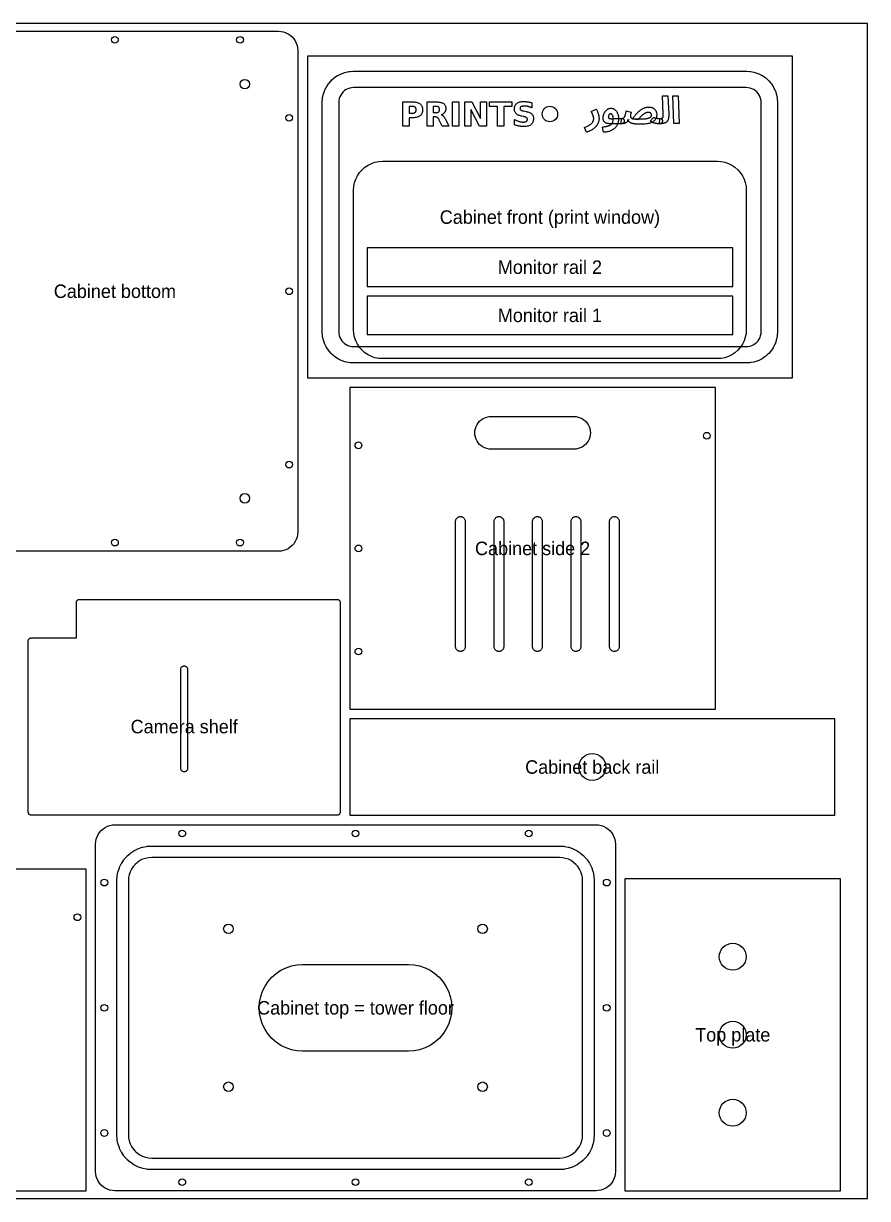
# Model space of a CAD drawing. Header units: millimetres. Extents: x 0 to 2440, y 0 to 1257.
# Drawn here: x 1563 to 2440, y 0 to 1220 of the extents above; entities that cross this region are included whole.
import ezdxf
from ezdxf.enums import TextEntityAlignment as Align

# ---------------------------------------------------------------- set-up
doc = ezdxf.new("R2010")
doc.units = ezdxf.units.MM
for name, color, linetype in [('CUT_INSIDE', 5, 'Continuous'), ('CUT_NESTED', 140, 'Continuous'), ('CUT_OUTSIDE', 1, 'Continuous'), ('DRILL_10', 4, 'Continuous'), ('DRILL_7', 3, 'Continuous'), ('ENGRAVE_V', 2, 'Continuous'), ('LABELS', 7, 'Continuous'), ('POCKET_8', 30, 'Continuous'), ('SHEET', 8, 'Continuous')]:
    doc.layers.add(name, color=color, linetype=linetype)

msp = doc.modelspace()

# ---------------------------------------------------------------- linework, layer by layer
at = {"layer": 'CUT_INSIDE'}
for points in [[(2314, 902), (2313.743, 898.084), (2312.978, 894.235), (2311.716, 890.519), (2309.981, 887), (2307.801, 883.737), (2305.213, 880.787), (2302.263, 878.199), (2299, 876.019), (2295.481, 874.284), (2291.765, 873.022), (2287.916, 872.257), (2284, 872), (1936, 872), (1932.084, 872.257), (1928.235, 873.022), (1924.519, 874.284), (1921, 876.019), (1917.737, 878.199), (1914.787, 880.787), (1912.199, 883.737), (1910.019, 887), (1908.284, 890.519), (1907.022, 894.235), (1906.257, 898.084), (1906, 902), (1906, 1047), (1906.257, 1050.916), (1907.022, 1054.765), (1908.284, 1058.481), (1910.019, 1062), (1912.199, 1065.263), (1914.787, 1068.213), (1917.737, 1070.801), (1921, 1072.981), (1924.519, 1074.716), (1928.235, 1075.978), (1932.084, 1076.743), (1936, 1077), (2284, 1077), (2287.916, 1076.743), (2291.765, 1075.978), (2295.481, 1074.716), (2299, 1072.981), (2302.263, 1070.801), (2305.213, 1068.213), (2307.801, 1065.263), (2309.981, 1062), (2311.716, 1058.481), (2312.978, 1054.765), (2313.743, 1050.916), (2314, 1047)], [(2135, 812), (2137.219, 811.855), (2139.4, 811.421), (2141.506, 810.706), (2143.5, 809.722), (2145.349, 808.487), (2147.021, 807.021), (2148.487, 805.349), (2149.722, 803.5), (2150.706, 801.506), (2151.421, 799.4), (2151.855, 797.219), (2152, 795), (2151.855, 792.781), (2151.421, 790.6), (2150.706, 788.494), (2149.722, 786.5), (2148.487, 784.651), (2147.021, 782.979), (2145.349, 781.513), (2143.5, 780.278), (2141.506, 779.294), (2139.4, 778.579), (2137.219, 778.145), (2135, 778), (2049, 778), (2046.781, 778.145), (2044.6, 778.579), (2042.494, 779.294), (2040.5, 780.278), (2038.651, 781.513), (2036.979, 782.979), (2035.513, 784.651), (2034.278, 786.5), (2033.294, 788.494), (2032.579, 790.6), (2032.145, 792.781), (2032, 795), (2032.145, 797.219), (2032.579, 799.4), (2033.294, 801.506), (2034.278, 803.5), (2035.513, 805.349), (2036.979, 807.021), (2038.651, 808.487), (2040.5, 809.722), (2042.494, 810.706), (2044.6, 811.421), (2046.781, 811.855), (2049, 812)], [(2012, 703), (2012.043, 703.653), (2012.17, 704.294), (2012.381, 704.913), (2012.67, 705.5), (2013.033, 706.044), (2013.464, 706.536), (2013.956, 706.967), (2014.5, 707.33), (2015.087, 707.619), (2015.706, 707.83), (2016.347, 707.957), (2017, 708), (2017.653, 707.957), (2018.294, 707.83), (2018.913, 707.619), (2019.5, 707.33), (2020.044, 706.967), (2020.536, 706.536), (2020.967, 706.044), (2021.33, 705.5), (2021.619, 704.913), (2021.83, 704.294), (2021.957, 703.653), (2022, 703), (2022, 573), (2021.957, 572.347), (2021.83, 571.706), (2021.619, 571.087), (2021.33, 570.5), (2020.967, 569.956), (2020.536, 569.464), (2020.044, 569.033), (2019.5, 568.67), (2018.913, 568.381), (2018.294, 568.17), (2017.653, 568.043), (2017, 568), (2016.347, 568.043), (2015.706, 568.17), (2015.087, 568.381), (2014.5, 568.67), (2013.956, 569.033), (2013.464, 569.464), (2013.033, 569.956), (2012.67, 570.5), (2012.381, 571.087), (2012.17, 571.706), (2012.043, 572.347), (2012, 573)], [(2052, 703), (2052.043, 703.653), (2052.17, 704.294), (2052.381, 704.913), (2052.67, 705.5), (2053.033, 706.044), (2053.464, 706.536), (2053.956, 706.967), (2054.5, 707.33), (2055.087, 707.619), (2055.706, 707.83), (2056.347, 707.957), (2057, 708), (2057.653, 707.957), (2058.294, 707.83), (2058.913, 707.619), (2059.5, 707.33), (2060.044, 706.967), (2060.536, 706.536), (2060.967, 706.044), (2061.33, 705.5), (2061.619, 704.913), (2061.83, 704.294), (2061.957, 703.653), (2062, 703), (2062, 573), (2061.957, 572.347), (2061.83, 571.706), (2061.619, 571.087), (2061.33, 570.5), (2060.967, 569.956), (2060.536, 569.464), (2060.044, 569.033), (2059.5, 568.67), (2058.913, 568.381), (2058.294, 568.17), (2057.653, 568.043), (2057, 568), (2056.347, 568.043), (2055.706, 568.17), (2055.087, 568.381), (2054.5, 568.67), (2053.956, 569.033), (2053.464, 569.464), (2053.033, 569.956), (2052.67, 570.5), (2052.381, 571.087), (2052.17, 571.706), (2052.043, 572.347), (2052, 573)], [(2092, 703), (2092.043, 703.653), (2092.17, 704.294), (2092.381, 704.913), (2092.67, 705.5), (2093.033, 706.044), (2093.464, 706.536), (2093.956, 706.967), (2094.5, 707.33), (2095.087, 707.619), (2095.706, 707.83), (2096.347, 707.957), (2097, 708), (2097.653, 707.957), (2098.294, 707.83), (2098.913, 707.619), (2099.5, 707.33), (2100.044, 706.967), (2100.536, 706.536), (2100.967, 706.044), (2101.33, 705.5), (2101.619, 704.913), (2101.83, 704.294), (2101.957, 703.653), (2102, 703), (2102, 573), (2101.957, 572.347), (2101.83, 571.706), (2101.619, 571.087), (2101.33, 570.5), (2100.967, 569.956), (2100.536, 569.464), (2100.044, 569.033), (2099.5, 568.67), (2098.913, 568.381), (2098.294, 568.17), (2097.653, 568.043), (2097, 568), (2096.347, 568.043), (2095.706, 568.17), (2095.087, 568.381), (2094.5, 568.67), (2093.956, 569.033), (2093.464, 569.464), (2093.033, 569.956), (2092.67, 570.5), (2092.381, 571.087), (2092.17, 571.706), (2092.043, 572.347), (2092, 573)], [(2132, 703), (2132.043, 703.653), (2132.17, 704.294), (2132.381, 704.913), (2132.67, 705.5), (2133.033, 706.044), (2133.464, 706.536), (2133.956, 706.967), (2134.5, 707.33), (2135.087, 707.619), (2135.706, 707.83), (2136.347, 707.957), (2137, 708), (2137.653, 707.957), (2138.294, 707.83), (2138.913, 707.619), (2139.5, 707.33), (2140.044, 706.967), (2140.536, 706.536), (2140.967, 706.044), (2141.33, 705.5), (2141.619, 704.913), (2141.83, 704.294), (2141.957, 703.653), (2142, 703), (2142, 573), (2141.957, 572.347), (2141.83, 571.706), (2141.619, 571.087), (2141.33, 570.5), (2140.967, 569.956), (2140.536, 569.464), (2140.044, 569.033), (2139.5, 568.67), (2138.913, 568.381), (2138.294, 568.17), (2137.653, 568.043), (2137, 568), (2136.347, 568.043), (2135.706, 568.17), (2135.087, 568.381), (2134.5, 568.67), (2133.956, 569.033), (2133.464, 569.464), (2133.033, 569.956), (2132.67, 570.5), (2132.381, 571.087), (2132.17, 571.706), (2132.043, 572.347), (2132, 573)], [(2172, 703), (2172.043, 703.653), (2172.17, 704.294), (2172.381, 704.913), (2172.67, 705.5), (2173.033, 706.044), (2173.464, 706.536), (2173.956, 706.967), (2174.5, 707.33), (2175.087, 707.619), (2175.706, 707.83), (2176.347, 707.957), (2177, 708), (2177.653, 707.957), (2178.294, 707.83), (2178.913, 707.619), (2179.5, 707.33), (2180.044, 706.967), (2180.536, 706.536), (2180.967, 706.044), (2181.33, 705.5), (2181.619, 704.913), (2181.83, 704.294), (2181.957, 703.653), (2182, 703), (2182, 573), (2181.957, 572.347), (2181.83, 571.706), (2181.619, 571.087), (2181.33, 570.5), (2180.967, 569.956), (2180.536, 569.464), (2180.044, 569.033), (2179.5, 568.67), (2178.913, 568.381), (2178.294, 568.17), (2177.653, 568.043), (2177, 568), (2176.347, 568.043), (2175.706, 568.17), (2175.087, 568.381), (2174.5, 568.67), (2173.956, 569.033), (2173.464, 569.464), (2173.033, 569.956), (2172.67, 570.5), (2172.381, 571.087), (2172.17, 571.706), (2172.043, 572.347), (2172, 573)], [(1726.5, 549.5), (1726.53, 549.957), (1726.619, 550.406), (1726.766, 550.839), (1726.969, 551.25), (1727.223, 551.631), (1727.525, 551.975), (1727.869, 552.277), (1728.25, 552.531), (1728.661, 552.734), (1729.094, 552.881), (1729.543, 552.97), (1730, 553), (1730.457, 552.97), (1730.906, 552.881), (1731.339, 552.734), (1731.75, 552.531), (1732.131, 552.277), (1732.475, 551.975), (1732.777, 551.631), (1733.031, 551.25), (1733.234, 550.839), (1733.381, 550.406), (1733.47, 549.957), (1733.5, 549.5), (1733.5, 446.5), (1733.47, 446.043), (1733.381, 445.594), (1733.234, 445.161), (1733.031, 444.75), (1732.777, 444.369), (1732.475, 444.025), (1732.131, 443.723), (1731.75, 443.469), (1731.339, 443.266), (1730.906, 443.119), (1730.457, 443.03), (1730, 443), (1729.543, 443.03), (1729.094, 443.119), (1728.661, 443.266), (1728.25, 443.469), (1727.869, 443.723), (1727.525, 444.025), (1727.223, 444.369), (1726.969, 444.75), (1726.766, 445.161), (1726.619, 445.594), (1726.53, 446.043), (1726.5, 446.5)], [(1963, 243), (1968.874, 242.615), (1974.647, 241.467), (1980.221, 239.575), (1985.5, 236.971), (1990.394, 233.701), (1994.82, 229.82), (1998.701, 225.394), (2001.971, 220.5), (2004.575, 215.221), (2006.467, 209.647), (2007.615, 203.874), (2008, 198), (2007.615, 192.126), (2006.467, 186.353), (2004.575, 180.779), (2001.971, 175.5), (1998.701, 170.606), (1994.82, 166.18), (1990.394, 162.299), (1985.5, 159.029), (1980.221, 156.425), (1974.647, 154.533), (1968.874, 153.385), (1963, 153), (1853, 153), (1847.126, 153.385), (1841.353, 154.533), (1835.779, 156.425), (1830.5, 159.029), (1825.606, 162.299), (1821.18, 166.18), (1817.299, 170.606), (1814.029, 175.5), (1811.425, 180.779), (1809.533, 186.353), (1808.385, 192.126), (1808, 198), (1808.385, 203.874), (1809.533, 209.647), (1811.425, 215.221), (1814.029, 220.5), (1817.299, 225.394), (1821.18, 229.82), (1825.606, 233.701), (1830.5, 236.971), (1835.779, 239.575), (1841.353, 241.467), (1847.126, 242.615), (1853, 243)]]:
    msp.add_lwpolyline(points, close=True, dxfattribs=at)
for centre, radius in [((2110, 1126), 8), ((2154, 448), 14), ((2300, 251), 14), ((2300, 170), 14), ((2300, 89), 14)]:
    msp.add_circle(centre, radius, dxfattribs=at)
at = {"layer": 'CUT_NESTED'}
for points in [[(2300, 947), (2300, 987), (1920, 987), (1920, 947)], [(2300, 897), (2300, 937), (1920, 937), (1920, 897)]]:
    msp.add_lwpolyline(points, close=True, dxfattribs=at)
at = {"layer": 'CUT_OUTSIDE'}
msp.add_lwpolyline([(1488, 1212), (1828, 1212), (1830.611, 1211.829), (1833.176, 1211.319), (1835.654, 1210.478), (1838, 1209.321), (1840.175, 1207.867), (1842.142, 1206.142), (1843.867, 1204.175), (1845.321, 1202), (1846.478, 1199.654), (1847.319, 1197.176), (1847.829, 1194.611), (1848, 1192), (1848, 692), (1847.829, 689.389), (1847.319, 686.824), (1846.478, 684.346), (1845.321, 682), (1843.867, 679.825), (1842.142, 677.858), (1840.175, 676.133), (1838, 674.679), (1835.654, 673.522), (1833.176, 672.681), (1830.611, 672.171), (1828, 672), (1488, 672)], dxfattribs=at)
for points in [[(2362, 852), (2362, 1186), (1858, 1186), (1858, 852)], [(2282, 508), (2282, 842), (1902, 842), (1902, 508)], [(1617.997, 582.003), (1618, 582.074), (1618, 619), (1618.014, 619.294), (1618.058, 619.585), (1618.129, 619.871), (1618.228, 620.148), (1618.354, 620.414), (1618.506, 620.667), (1618.681, 620.903), (1618.879, 621.121), (1619.097, 621.319), (1619.333, 621.494), (1619.586, 621.646), (1619.852, 621.772), (1620.129, 621.871), (1620.415, 621.942), (1620.706, 621.986), (1621, 622), (1889, 622), (1889.294, 621.986), (1889.585, 621.942), (1889.871, 621.871), (1890.148, 621.772), (1890.414, 621.646), (1890.667, 621.494), (1890.903, 621.319), (1891.121, 621.121), (1891.319, 620.903), (1891.494, 620.667), (1891.646, 620.414), (1891.772, 620.148), (1891.871, 619.871), (1891.942, 619.585), (1891.986, 619.294), (1892, 619), (1892, 401), (1891.986, 400.706), (1891.942, 400.415), (1891.871, 400.129), (1891.772, 399.852), (1891.646, 399.586), (1891.494, 399.333), (1891.319, 399.097), (1891.121, 398.879), (1890.903, 398.681), (1890.667, 398.506), (1890.414, 398.354), (1890.148, 398.228), (1889.871, 398.129), (1889.585, 398.058), (1889.294, 398.014), (1889, 398), (1571, 398), (1570.706, 398.014), (1570.415, 398.058), (1570.129, 398.129), (1569.852, 398.228), (1569.586, 398.354), (1569.333, 398.506), (1569.097, 398.681), (1568.879, 398.879), (1568.681, 399.097), (1568.506, 399.333), (1568.354, 399.586), (1568.228, 399.852), (1568.129, 400.129), (1568.058, 400.415), (1568.014, 400.706), (1568, 401), (1568, 579), (1568.014, 579.294), (1568.058, 579.585), (1568.129, 579.871), (1568.228, 580.148), (1568.354, 580.414), (1568.506, 580.667), (1568.681, 580.903), (1568.879, 581.121), (1569.097, 581.319), (1569.333, 581.494), (1569.586, 581.646), (1569.852, 581.772), (1570.129, 581.871), (1570.415, 581.942), (1570.706, 581.986), (1571, 582), (1617.926, 582)], [(2406, 398), (2406, 498), (1902, 498), (1902, 398)], [(2178, 28), (2177.829, 25.389), (2177.319, 22.824), (2176.478, 20.346), (2175.321, 18), (2173.867, 15.825), (2172.142, 13.858), (2170.175, 12.133), (2168, 10.679), (2165.654, 9.522), (2163.176, 8.681), (2160.611, 8.171), (2158, 8), (1658, 8), (1655.389, 8.171), (1652.824, 8.681), (1650.346, 9.522), (1648, 10.679), (1645.825, 12.133), (1643.858, 13.858), (1642.133, 15.825), (1640.679, 18), (1639.522, 20.346), (1638.681, 22.824), (1638.171, 25.389), (1638, 28), (1638, 368), (1638.171, 370.611), (1638.681, 373.176), (1639.522, 375.654), (1640.679, 378), (1642.133, 380.175), (1643.858, 382.142), (1645.825, 383.867), (1648, 385.321), (1650.346, 386.478), (1652.824, 387.319), (1655.389, 387.829), (1658, 388), (2158, 388), (2160.611, 387.829), (2163.176, 387.319), (2165.654, 386.478), (2168, 385.321), (2170.175, 383.867), (2172.142, 382.142), (2173.867, 380.175), (2175.321, 378), (2176.478, 375.654), (2177.319, 373.176), (2177.829, 370.611), (2178, 368)], [(1628, 8), (1628, 342), (1248, 342), (1248, 8)], [(2412, 332), (2188, 332), (2188, 8), (2412, 8)]]:
    msp.add_lwpolyline(points, close=True, dxfattribs=at)
at = {"layer": 'DRILL_10'}
for centre in [(1793, 1157), (1793, 727), (1776, 280), (2040, 280), (1776, 116), (2040, 116)]:
    msp.add_circle(centre, 5, dxfattribs=at)
at = {"layer": 'DRILL_7'}
for centre in [(1658, 1203), (1788, 1203), (1839, 1122), (1839, 942), (2273, 792), (1911, 782), (1839, 762), (1658, 681), (1788, 681), (1911, 675), (1911, 568), (1728, 379), (1908, 379), (2088, 379), (1647, 328), (2169, 328), (1619, 292), (1647, 198), (2169, 198), (1647, 68), (2169, 68), (1728, 17), (1908, 17), (2088, 17)]:
    msp.add_circle(centre, 3.5, dxfattribs=at)
at = {"layer": 'ENGRAVE_V'}
for points in [[(1957.121, 1138.547), (1967.847, 1138.547), (1969.008, 1138.514), (1970.1, 1138.414), (1971.122, 1138.248), (1972.075, 1138.016), (1972.958, 1137.717), (1973.772, 1137.352), (1974.516, 1136.921), (1975.19, 1136.423), (1975.79, 1135.864), (1976.31, 1135.249), (1976.75, 1134.577), (1977.11, 1133.849), (1977.39, 1133.065), (1977.59, 1132.224), (1977.71, 1131.326), (1977.75, 1130.372), (1977.71, 1129.415), (1977.59, 1128.514), (1977.39, 1127.67), (1977.11, 1126.883), (1976.75, 1126.153), (1976.31, 1125.48), (1975.79, 1124.864), (1975.19, 1124.305), (1974.516, 1123.807), (1973.772, 1123.376), (1972.958, 1123.011), (1972.075, 1122.712), (1971.122, 1122.48), (1970.1, 1122.314), (1969.008, 1122.215), (1967.847, 1122.181), (1963.584, 1122.181), (1963.584, 1113.487), (1957.121, 1113.487), (1957.121, 1138.547)], [(1988.778, 1122.97), (1988.778, 1113.487), (1982.316, 1113.487), (1982.316, 1138.547), (1992.185, 1138.547), (1993.382, 1138.521), (1994.496, 1138.443), (1995.527, 1138.313), (1996.476, 1138.131), (1997.342, 1137.898), (1998.126, 1137.612), (1998.827, 1137.275), (1999.445, 1136.885), (1999.986, 1136.439), (2000.455, 1135.934), (2000.851, 1135.367), (2001.176, 1134.741), (2001.428, 1134.054), (2001.608, 1133.307), (2001.717, 1132.499), (2001.753, 1131.631), (2001.734, 1131.024), (2001.678, 1130.445), (2001.584, 1129.893), (2001.453, 1129.37), (2001.284, 1128.874), (2001.078, 1128.406), (2000.834, 1127.965), (2000.553, 1127.553), (2000.234, 1127.167), (1999.876, 1126.808), (1999.481, 1126.475), (1999.048, 1126.168), (1998.577, 1125.887), (1998.068, 1125.633), (1997.521, 1125.405), (1996.935, 1125.203), (1997.263, 1125.115), (1997.581, 1125.004), (1997.891, 1124.869), (1998.192, 1124.71), (1998.485, 1124.527), (1998.769, 1124.32), (1999.044, 1124.089), (1999.311, 1123.835), (1999.573, 1123.551), (1999.837, 1123.233), (2000.101, 1122.881), (2000.366, 1122.494), (2000.632, 1122.073), (2000.898, 1121.618), (2001.166, 1121.128), (2001.434, 1120.604), (2004.942, 1113.487), (1998.06, 1113.487), (1995.005, 1119.714), (1994.774, 1120.165), (1994.542, 1120.579), (1994.309, 1120.956), (1994.076, 1121.296), (1993.841, 1121.598), (1993.606, 1121.864), (1993.37, 1122.091), (1993.134, 1122.282), (1992.887, 1122.443), (1992.62, 1122.583), (1992.334, 1122.701), (1992.028, 1122.798), (1991.702, 1122.874), (1991.357, 1122.927), (1990.992, 1122.96), (1990.607, 1122.97), (1988.778, 1122.97)], [(2008.786, 1138.547), (2015.248, 1138.547), (2015.248, 1113.487), (2008.786, 1113.487), (2008.786, 1138.547)], [(2021.576, 1138.547), (2028.793, 1138.547), (2037.908, 1121.359), (2037.908, 1138.547), (2044.034, 1138.547), (2044.034, 1113.487), (2036.817, 1113.487), (2027.702, 1130.675), (2027.702, 1113.487), (2021.576, 1113.487), (2021.576, 1138.547)], [(2047.358, 1138.547), (2070.454, 1138.547), (2070.454, 1133.662), (2062.145, 1133.662), (2062.145, 1113.487), (2055.683, 1113.487), (2055.683, 1133.662), (2047.358, 1133.662), (2047.358, 1138.547)], [(2091.234, 1137.758), (2091.234, 1132.454), (2090.719, 1132.678), (2090.208, 1132.887), (2089.699, 1133.082), (2089.194, 1133.264), (2088.692, 1133.431), (2088.194, 1133.584), (2087.698, 1133.722), (2087.205, 1133.847), (2086.718, 1133.957), (2086.237, 1134.053), (2085.763, 1134.133), (2085.296, 1134.199), (2084.836, 1134.251), (2084.382, 1134.288), (2083.936, 1134.31), (2083.496, 1134.317), (2082.936, 1134.307), (2082.413, 1134.277), (2081.929, 1134.227), (2081.482, 1134.158), (2081.072, 1134.068), (2080.701, 1133.958), (2080.367, 1133.829), (2080.072, 1133.679), (2079.812, 1133.509), (2079.587, 1133.316), (2079.397, 1133.102), (2079.241, 1132.865), (2079.12, 1132.606), (2079.033, 1132.326), (2078.981, 1132.023), (2078.964, 1131.699), (2078.976, 1131.454), (2079.011, 1131.223), (2079.069, 1131.006), (2079.151, 1130.803), (2079.256, 1130.613), (2079.384, 1130.438), (2079.536, 1130.277), (2079.711, 1130.129), (2079.917, 1129.991), (2080.16, 1129.858), (2080.442, 1129.73), (2080.762, 1129.607), (2081.12, 1129.489), (2081.516, 1129.375), (2081.95, 1129.267), (2082.422, 1129.164), (2085.174, 1128.61), (2086.181, 1128.387), (2087.113, 1128.136), (2087.969, 1127.858), (2088.75, 1127.553), (2089.454, 1127.22), (2090.084, 1126.86), (2090.638, 1126.473), (2091.116, 1126.059), (2091.529, 1125.608), (2091.887, 1125.112), (2092.19, 1124.572), (2092.438, 1123.986), (2092.631, 1123.355), (2092.768, 1122.679), (2092.851, 1121.957), (2092.879, 1121.191), (2092.84, 1120.188), (2092.725, 1119.251), (2092.533, 1118.38), (2092.264, 1117.576), (2091.918, 1116.838), (2091.495, 1116.167), (2090.996, 1115.561), (2090.42, 1115.023), (2089.764, 1114.549), (2089.028, 1114.138), (2088.211, 1113.79), (2087.312, 1113.506), (2086.333, 1113.284), (2085.272, 1113.126), (2084.131, 1113.032), (2082.908, 1113), (2082.312, 1113.007), (2081.716, 1113.028), (2081.118, 1113.064), (2080.521, 1113.113), (2079.922, 1113.177), (2079.324, 1113.255), (2078.724, 1113.347), (2078.125, 1113.453), (2077.525, 1113.573), (2076.924, 1113.707), (2076.324, 1113.854), (2075.724, 1114.015), (2075.124, 1114.19), (2074.524, 1114.378), (2073.924, 1114.58), (2073.324, 1114.796), (2073.324, 1120.251), (2073.922, 1119.942), (2074.514, 1119.653), (2075.102, 1119.383), (2075.684, 1119.133), (2076.262, 1118.902), (2076.835, 1118.692), (2077.402, 1118.501), (2077.965, 1118.329), (2078.523, 1118.178), (2079.076, 1118.047), (2079.623, 1117.935), (2080.166, 1117.845), (2080.704, 1117.774), (2081.237, 1117.723), (2081.764, 1117.693), (2082.287, 1117.683), (2082.801, 1117.694), (2083.283, 1117.727), (2083.734, 1117.782), (2084.155, 1117.859), (2084.544, 1117.958), (2084.903, 1118.08), (2085.23, 1118.223), (2085.527, 1118.388), (2085.79, 1118.574), (2086.019, 1118.778), (2086.212, 1119.002), (2086.37, 1119.244), (2086.493, 1119.505), (2086.581, 1119.785), (2086.634, 1120.084), (2086.651, 1120.402), (2086.639, 1120.688), (2086.604, 1120.956), (2086.544, 1121.208), (2086.46, 1121.443), (2086.353, 1121.661), (2086.222, 1121.862), (2086.067, 1122.047), (2085.888, 1122.215), (2085.673, 1122.372), (2085.411, 1122.526), (2085.101, 1122.674), (2084.744, 1122.819), (2084.34, 1122.96), (2083.888, 1123.096), (2083.388, 1123.228), (2082.841, 1123.356), (2080.34, 1123.91), (2079.432, 1124.127), (2078.587, 1124.373), (2077.805, 1124.649), (2077.086, 1124.955), (2076.43, 1125.291), (2075.838, 1125.657), (2075.309, 1126.053), (2074.843, 1126.478), (2074.436, 1126.938), (2074.083, 1127.436), (2073.784, 1127.973), (2073.54, 1128.547), (2073.35, 1129.16), (2073.214, 1129.811), (2073.133, 1130.501), (2073.106, 1131.229), (2073.144, 1132.137), (2073.257, 1132.992), (2073.446, 1133.793), (2073.71, 1134.539), (2074.05, 1135.232), (2074.465, 1135.871), (2074.956, 1136.455), (2075.523, 1136.986), (2076.16, 1137.458), (2076.864, 1137.867), (2077.633, 1138.213), (2078.469, 1138.496), (2079.37, 1138.717), (2080.338, 1138.874), (2081.372, 1138.969), (2082.472, 1139), (2082.99, 1138.995), (2083.512, 1138.981), (2084.037, 1138.956), (2084.566, 1138.922), (2085.099, 1138.879), (2085.635, 1138.825), (2086.175, 1138.762), (2086.719, 1138.689), (2087.266, 1138.607), (2087.819, 1138.515), (2088.376, 1138.413), (2088.938, 1138.301), (2089.505, 1138.18), (2090.077, 1138.049), (2090.653, 1137.908), (2091.234, 1137.758)], [(2223.737, 1115.888), (2224.132, 1121.418), (2224.57, 1121.424), (2224.976, 1121.441), (2225.35, 1121.471), (2225.692, 1121.512), (2226.002, 1121.564), (2226.28, 1121.629), (2226.526, 1121.705), (2226.739, 1121.793), (2226.927, 1121.897), (2227.095, 1122.023), (2227.243, 1122.169), (2227.371, 1122.336), (2227.48, 1122.525), (2227.569, 1122.734), (2227.638, 1122.964), (2227.687, 1123.215), (2227.723, 1123.492), (2227.751, 1123.799), (2227.772, 1124.136), (2227.786, 1124.504), (2227.792, 1124.902), (2227.791, 1125.33), (2227.782, 1125.788), (2227.766, 1126.277), (2227.055, 1145), (2232.625, 1145), (2233.415, 1125.881), (2233.429, 1125.316), (2233.433, 1124.764), (2233.427, 1124.227), (2233.41, 1123.704), (2233.382, 1123.195), (2233.344, 1122.7), (2233.296, 1122.22), (2233.237, 1121.754), (2233.162, 1121.303), (2233.064, 1120.869), (2232.944, 1120.451), (2232.802, 1120.05), (2232.638, 1119.666), (2232.452, 1119.298), (2232.243, 1118.948), (2232.012, 1118.613), (2231.754, 1118.297), (2231.464, 1117.999), (2231.142, 1117.719), (2230.788, 1117.458), (2230.402, 1117.215), (2229.983, 1116.991), (2229.533, 1116.786), (2229.05, 1116.599), (2228.531, 1116.432), (2227.97, 1116.288), (2227.368, 1116.165), (2226.724, 1116.065), (2226.039, 1115.988), (2225.313, 1115.932), (2224.546, 1115.899), (2223.737, 1115.888)], [(2238.629, 1116.085), (2237.799, 1145), (2243.33, 1145), (2244.159, 1116.085), (2238.629, 1116.085)], [(1963.584, 1133.864), (1963.584, 1126.864), (1967.159, 1126.864), (1967.615, 1126.879), (1968.045, 1126.922), (1968.448, 1126.993), (1968.825, 1127.093), (1969.174, 1127.222), (1969.497, 1127.379), (1969.793, 1127.565), (1970.063, 1127.779), (1970.303, 1128.02), (1970.511, 1128.284), (1970.687, 1128.573), (1970.831, 1128.885), (1970.943, 1129.221), (1971.023, 1129.581), (1971.071, 1129.965), (1971.087, 1130.372), (1971.071, 1130.78), (1971.023, 1131.163), (1970.943, 1131.523), (1970.831, 1131.858), (1970.687, 1132.169), (1970.511, 1132.456), (1970.303, 1132.719), (1970.063, 1132.957), (1969.793, 1133.17), (1969.497, 1133.354), (1969.174, 1133.51), (1968.825, 1133.637), (1968.448, 1133.736), (1968.045, 1133.807), (1967.615, 1133.85), (1967.159, 1133.864), (1963.584, 1133.864)], [(1991.497, 1127.435), (1991.987, 1127.447), (1992.441, 1127.482), (1992.859, 1127.541), (1993.241, 1127.624), (1993.587, 1127.73), (1993.897, 1127.86), (1994.171, 1128.013), (1994.409, 1128.19), (1994.616, 1128.394), (1994.795, 1128.629), (1994.946, 1128.894), (1995.07, 1129.189), (1995.167, 1129.515), (1995.235, 1129.871), (1995.277, 1130.258), (1995.291, 1130.675), (1995.277, 1131.087), (1995.235, 1131.47), (1995.167, 1131.822), (1995.07, 1132.143), (1994.946, 1132.434), (1994.795, 1132.695), (1994.616, 1132.925), (1994.409, 1133.125), (1994.171, 1133.298), (1993.897, 1133.448), (1993.587, 1133.575), (1993.241, 1133.679), (1992.859, 1133.76), (1992.441, 1133.818), (1991.987, 1133.852), (1991.497, 1133.864), (1988.778, 1133.864), (1988.778, 1127.435), (1991.497, 1127.435)], [(2147.856, 1107), (2145.841, 1112.056), (2146.67, 1112.356), (2147.459, 1112.663), (2148.208, 1112.978), (2148.917, 1113.3), (2149.586, 1113.63), (2150.214, 1113.967), (2150.803, 1114.311), (2151.351, 1114.663), (2151.862, 1115.022), (2152.339, 1115.387), (2152.781, 1115.758), (2153.188, 1116.135), (2153.561, 1116.518), (2153.899, 1116.907), (2154.203, 1117.303), (2154.472, 1117.705), (2154.708, 1118.112), (2154.913, 1118.522), (2155.086, 1118.936), (2155.227, 1119.354), (2155.338, 1119.776), (2155.416, 1120.201), (2155.463, 1120.63), (2155.479, 1121.062), (2155.474, 1121.34), (2155.459, 1121.622), (2155.435, 1121.906), (2155.4, 1122.193), (2155.356, 1122.483), (2155.301, 1122.777), (2155.237, 1123.074), (2155.163, 1123.373), (2155.08, 1123.677), (2154.989, 1123.984), (2154.89, 1124.296), (2154.783, 1124.613), (2154.668, 1124.933), (2154.545, 1125.258), (2154.414, 1125.587), (2154.274, 1125.921), (2154.128, 1126.259), (2153.974, 1126.6), (2153.814, 1126.945), (2153.647, 1127.294), (2153.474, 1127.646), (2153.293, 1128.002), (2153.106, 1128.362), (2152.912, 1128.726), (2158.086, 1131.214), (2158.422, 1130.556), (2158.739, 1129.906), (2159.037, 1129.263), (2159.316, 1128.627), (2159.575, 1127.999), (2159.816, 1127.378), (2160.037, 1126.764), (2160.239, 1126.158), (2160.42, 1125.561), (2160.576, 1124.973), (2160.708, 1124.395), (2160.817, 1123.827), (2160.901, 1123.269), (2160.961, 1122.721), (2160.997, 1122.183), (2161.009, 1121.655), (2161.002, 1121.173), (2160.978, 1120.697), (2160.94, 1120.225), (2160.886, 1119.759), (2160.816, 1119.297), (2160.732, 1118.84), (2160.631, 1118.389), (2160.516, 1117.942), (2160.384, 1117.501), (2160.237, 1117.067), (2160.073, 1116.639), (2159.893, 1116.219), (2159.698, 1115.805), (2159.486, 1115.398), (2159.258, 1114.997), (2159.015, 1114.604), (2158.754, 1114.217), (2158.475, 1113.835), (2158.179, 1113.459), (2157.864, 1113.088), (2157.532, 1112.723), (2157.181, 1112.364), (2156.813, 1112.01), (2156.427, 1111.661), (2156.024, 1111.319), (2155.603, 1110.983), (2155.164, 1110.655), (2154.709, 1110.333), (2154.236, 1110.018), (2153.746, 1109.71), (2153.239, 1109.408), (2152.714, 1109.113), (2152.172, 1108.825), (2151.611, 1108.544), (2151.031, 1108.27), (2150.433, 1108.002), (2149.816, 1107.742), (2149.181, 1107.488), (2148.528, 1107.24), (2147.856, 1107)], [(2165.631, 1107), (2164.485, 1112.53), (2165.175, 1112.621), (2165.843, 1112.717), (2166.489, 1112.816), (2167.112, 1112.92), (2167.713, 1113.029), (2168.292, 1113.141), (2168.849, 1113.258), (2169.384, 1113.379), (2169.896, 1113.509), (2170.388, 1113.65), (2170.859, 1113.803), (2171.309, 1113.967), (2171.738, 1114.143), (2172.146, 1114.331), (2172.533, 1114.531), (2172.899, 1114.742), (2173.244, 1114.97), (2173.566, 1115.217), (2173.866, 1115.486), (2174.143, 1115.774), (2174.399, 1116.083), (2174.632, 1116.412), (2174.843, 1116.762), (2175.032, 1117.132), (2175.199, 1117.526), (2175.343, 1117.948), (2175.466, 1118.398), (2175.565, 1118.875), (2175.643, 1119.38), (2175.699, 1119.913), (2175.732, 1120.474), (2175.743, 1121.062), (2175.732, 1121.63), (2175.699, 1122.168), (2175.643, 1122.677), (2175.565, 1123.156), (2175.466, 1123.605), (2175.343, 1124.025), (2175.199, 1124.415), (2175.032, 1124.775), (2174.847, 1125.099), (2174.647, 1125.38), (2174.432, 1125.618), (2174.203, 1125.812), (2173.958, 1125.964), (2173.699, 1126.072), (2173.425, 1126.136), (2173.136, 1126.158), (2172.933, 1126.149), (2172.739, 1126.122), (2172.553, 1126.077), (2172.376, 1126.015), (2172.207, 1125.934), (2172.047, 1125.836), (2171.896, 1125.719), (2171.754, 1125.585), (2171.62, 1125.439), (2171.496, 1125.287), (2171.381, 1125.128), (2171.275, 1124.963), (2171.178, 1124.792), (2171.091, 1124.615), (2171.013, 1124.432), (2170.944, 1124.242), (2170.884, 1124.052), (2170.832, 1123.868), (2170.787, 1123.689), (2170.751, 1123.516), (2170.723, 1123.349), (2170.703, 1123.187), (2170.691, 1123.03), (2170.687, 1122.879), (2170.69, 1122.79), (2170.699, 1122.699), (2170.715, 1122.607), (2170.736, 1122.514), (2170.764, 1122.42), (2170.798, 1122.324), (2170.838, 1122.227), (2170.885, 1122.129), (2170.941, 1122.032), (2171.013, 1121.939), (2171.099, 1121.849), (2171.201, 1121.764), (2171.317, 1121.681), (2171.448, 1121.603), (2171.593, 1121.528), (2171.754, 1121.457), (2171.934, 1121.392), (2172.138, 1121.334), (2172.366, 1121.283), (2172.618, 1121.24), (2172.894, 1121.204), (2173.194, 1121.176), (2173.519, 1121.155), (2173.867, 1121.141), (2174.244, 1121.137), (2174.653, 1121.144), (2175.095, 1121.162), (2175.57, 1121.191), (2176.078, 1121.231), (2176.618, 1121.282), (2177.192, 1121.344), (2177.797, 1121.418), (2184.433, 1121.418), (2184.795, 1121.406), (2185.131, 1121.37), (2185.44, 1121.31), (2185.722, 1121.225), (2185.978, 1121.117), (2186.207, 1120.985), (2186.41, 1120.828), (2186.586, 1120.648), (2186.739, 1120.449), (2186.871, 1120.239), (2186.983, 1120.017), (2187.075, 1119.784), (2187.146, 1119.538), (2187.197, 1119.281), (2187.228, 1119.012), (2187.238, 1118.732), (2187.225, 1118.432), (2187.186, 1118.145), (2187.121, 1117.872), (2187.031, 1117.611), (2186.914, 1117.363), (2186.771, 1117.128), (2186.603, 1116.906), (2186.409, 1116.698), (2186.19, 1116.508), (2185.949, 1116.343), (2185.686, 1116.204), (2185.401, 1116.09), (2185.094, 1116.002), (2184.764, 1115.938), (2184.412, 1115.9), (2184.038, 1115.888), (2173.176, 1115.888), (2172.565, 1115.897), (2171.976, 1115.925), (2171.409, 1115.971), (2170.865, 1116.036), (2170.343, 1116.119), (2169.843, 1116.221), (2169.365, 1116.341), (2168.91, 1116.48), (2168.478, 1116.64), (2168.073, 1116.822), (2167.693, 1117.027), (2167.339, 1117.255), (2167.012, 1117.506), (2166.71, 1117.78), (2166.434, 1118.077), (2166.184, 1118.396), (2165.962, 1118.741), (2165.769, 1119.113), (2165.606, 1119.513), (2165.473, 1119.942), (2165.369, 1120.397), (2165.295, 1120.881), (2165.251, 1121.392), (2165.236, 1121.931), (2165.246, 1122.376), (2165.274, 1122.82), (2165.322, 1123.265), (2165.389, 1123.709), (2165.475, 1124.153), (2165.58, 1124.598), (2165.705, 1125.042), (2165.848, 1125.486), (2166.009, 1125.926), (2166.185, 1126.357), (2166.377, 1126.778), (2166.584, 1127.19), (2166.806, 1127.593), (2167.044, 1127.986), (2167.298, 1128.37), (2167.567, 1128.745), (2167.849, 1129.106), (2168.143, 1129.449), (2168.449, 1129.773), (2168.766, 1130.078), (2169.096, 1130.365), (2169.437, 1130.634), (2169.789, 1130.884), (2170.154, 1131.115), (2170.528, 1131.324), (2170.911, 1131.504), (2171.301, 1131.657), (2171.699, 1131.782), (2172.106, 1131.879), (2172.52, 1131.949), (2172.943, 1131.99), (2173.373, 1132.004), (2173.956, 1131.981), (2174.521, 1131.913), (2175.067, 1131.799), (2175.595, 1131.639), (2176.104, 1131.433), (2176.595, 1131.182), (2177.067, 1130.885), (2177.521, 1130.543), (2177.953, 1130.162), (2178.361, 1129.753), (2178.746, 1129.313), (2179.106, 1128.844), (2179.442, 1128.345), (2179.754, 1127.817), (2180.042, 1127.259), (2180.306, 1126.672), (2180.542, 1126.062), (2180.746, 1125.44), (2180.919, 1124.803), (2181.061, 1124.153), (2181.171, 1123.49), (2181.25, 1122.813), (2181.297, 1122.122), (2181.313, 1121.418), (2181.283, 1120.323), (2181.194, 1119.27), (2181.046, 1118.259), (2180.839, 1117.29), (2180.572, 1116.363), (2180.246, 1115.478), (2179.861, 1114.635), (2179.417, 1113.834), (2178.918, 1113.075), (2178.368, 1112.361), (2177.767, 1111.69), (2177.116, 1111.064), (2176.414, 1110.481), (2175.662, 1109.942), (2174.859, 1109.446), (2174.005, 1108.995), (2173.105, 1108.588), (2172.163, 1108.226), (2171.18, 1107.909), (2170.154, 1107.637), (2169.086, 1107.41), (2167.976, 1107.228), (2166.825, 1107.092), (2165.631, 1107)], [(2204.54, 1115.374), (2203.641, 1115.379), (2202.78, 1115.394), (2201.959, 1115.419), (2201.177, 1115.453), (2200.434, 1115.498), (2199.729, 1115.552), (2199.063, 1115.616), (2198.437, 1115.69), (2197.844, 1115.774), (2197.28, 1115.866), (2196.745, 1115.966), (2196.239, 1116.075), (2195.763, 1116.193), (2195.315, 1116.32), (2194.896, 1116.455), (2194.506, 1116.599), (2194.141, 1116.751), (2193.795, 1116.91), (2193.469, 1117.076), (2193.163, 1117.251), (2192.877, 1117.432), (2192.61, 1117.621), (2192.363, 1117.817), (2192.136, 1118.021), (2191.924, 1118.231), (2191.721, 1118.445), (2191.529, 1118.665), (2191.346, 1118.89), (2191.173, 1119.119), (2191.01, 1119.354), (2190.857, 1119.593), (2190.714, 1119.838), (2191.82, 1120.154), (2191.569, 1119.695), (2191.309, 1119.268), (2191.041, 1118.871), (2190.764, 1118.505), (2190.478, 1118.17), (2190.183, 1117.865), (2189.88, 1117.592), (2189.569, 1117.349), (2189.251, 1117.132), (2188.929, 1116.935), (2188.604, 1116.757), (2188.275, 1116.599), (2187.942, 1116.46), (2187.606, 1116.342), (2187.266, 1116.243), (2186.922, 1116.164), (2186.575, 1116.099), (2186.226, 1116.043), (2185.874, 1115.996), (2185.52, 1115.957), (2185.163, 1115.927), (2184.804, 1115.905), (2184.442, 1115.892), (2184.078, 1115.888), (2184.473, 1121.418), (2184.771, 1121.424), (2185.053, 1121.443), (2185.319, 1121.473), (2185.569, 1121.517), (2185.803, 1121.572), (2186.021, 1121.64), (2186.223, 1121.72), (2186.409, 1121.813), (2186.582, 1121.92), (2186.748, 1122.042), (2186.906, 1122.181), (2187.055, 1122.336), (2187.197, 1122.507), (2187.331, 1122.694), (2187.456, 1122.897), (2187.574, 1123.116), (2187.686, 1123.353), (2187.797, 1123.608), (2187.906, 1123.881), (2188.013, 1124.173), (2188.118, 1124.484), (2188.222, 1124.812), (2188.323, 1125.16), (2188.423, 1125.526), (2188.524, 1125.912), (2188.63, 1126.318), (2188.742, 1126.746), (2188.858, 1127.195), (2188.979, 1127.665), (2189.104, 1128.155), (2189.235, 1128.667), (2189.371, 1129.2), (2194.388, 1127.975), (2194.32, 1127.713), (2194.256, 1127.459), (2194.194, 1127.214), (2194.136, 1126.978), (2194.081, 1126.75), (2194.029, 1126.531), (2193.979, 1126.32), (2193.933, 1126.119), (2193.89, 1125.924), (2193.85, 1125.737), (2193.811, 1125.557), (2193.775, 1125.383), (2193.742, 1125.216), (2193.711, 1125.056), (2193.683, 1124.902), (2193.657, 1124.756), (2193.634, 1124.616), (2193.614, 1124.483), (2193.597, 1124.357), (2193.583, 1124.237), (2193.572, 1124.125), (2193.564, 1124.019), (2193.56, 1123.92), (2193.558, 1123.827), (2193.564, 1123.643), (2193.58, 1123.463), (2193.608, 1123.29), (2193.647, 1123.121), (2193.697, 1122.959), (2193.758, 1122.802), (2193.83, 1122.65), (2193.914, 1122.504), (2194.013, 1122.365), (2194.133, 1122.233), (2194.275, 1122.108), (2194.437, 1121.991), (2194.62, 1121.881), (2194.825, 1121.778), (2195.05, 1121.683), (2195.296, 1121.596), (2195.568, 1121.514), (2195.87, 1121.438), (2196.203, 1121.366), (2196.565, 1121.299), (2196.958, 1121.238), (2197.381, 1121.181), (2197.835, 1121.129), (2198.318, 1121.082), (2198.836, 1121.04), (2199.393, 1121.004), (2199.989, 1120.974), (2200.624, 1120.949), (2201.298, 1120.929), (2202.01, 1120.915), (2202.762, 1120.907), (2203.552, 1120.904), (2204.393, 1120.908), (2205.199, 1120.92), (2205.968, 1120.94), (2206.702, 1120.969), (2207.4, 1121.005), (2208.062, 1121.049), (2208.689, 1121.101), (2209.28, 1121.161), (2209.838, 1121.229), (2210.367, 1121.304), (2210.867, 1121.387), (2211.339, 1121.477), (2211.781, 1121.575), (2212.194, 1121.68), (2212.578, 1121.792), (2212.933, 1121.912), (2213.262, 1122.039), (2213.567, 1122.173), (2213.847, 1122.315), (2214.104, 1122.465), (2214.336, 1122.621), (2214.544, 1122.786), (2214.729, 1122.957), (2214.889, 1123.136), (2215.028, 1123.322), (2215.148, 1123.515), (2215.25, 1123.715), (2215.333, 1123.921), (2215.398, 1124.135), (2215.444, 1124.355), (2215.472, 1124.581), (2215.481, 1124.815), (2215.476, 1125.001), (2215.46, 1125.184), (2215.434, 1125.364), (2215.397, 1125.541), (2215.35, 1125.715), (2215.292, 1125.885), (2215.224, 1126.053), (2215.146, 1126.217), (2215.055, 1126.377), (2214.952, 1126.53), (2214.835, 1126.676), (2214.706, 1126.815), (2214.564, 1126.947), (2214.409, 1127.073), (2214.24, 1127.192), (2214.059, 1127.304), (2213.865, 1127.405), (2213.657, 1127.494), (2213.435, 1127.568), (2213.2, 1127.629), (2212.951, 1127.677), (2212.689, 1127.711), (2212.413, 1127.731), (2212.124, 1127.738), (2211.768, 1127.727), (2211.411, 1127.695), (2211.054, 1127.641), (2210.697, 1127.565), (2210.338, 1127.468), (2209.98, 1127.349), (2209.62, 1127.209), (2209.26, 1127.047), (2208.9, 1126.867), (2208.543, 1126.674), (2208.187, 1126.467), (2207.833, 1126.247), (2207.481, 1126.013), (2207.131, 1125.765), (2206.782, 1125.504), (2206.436, 1125.23), (2206.092, 1124.944), (2205.753, 1124.651), (2205.418, 1124.349), (2205.088, 1124.04), (2204.761, 1123.722), (2204.44, 1123.397), (2204.122, 1123.063), (2203.809, 1122.721), (2203.502, 1122.376), (2203.203, 1122.03), (2202.912, 1121.685), (2202.629, 1121.339), (2202.354, 1120.993), (2202.087, 1120.648), (2201.828, 1120.302), (2201.577, 1119.956), (2195.652, 1120.628), (2196.043, 1121.247), (2196.447, 1121.86), (2196.863, 1122.467), (2197.291, 1123.067), (2197.732, 1123.661), (2198.185, 1124.25), (2198.65, 1124.832), (2199.128, 1125.407), (2199.616, 1125.972), (2200.113, 1126.52), (2200.618, 1127.051), (2201.133, 1127.565), (2201.655, 1128.063), (2202.187, 1128.544), (2202.727, 1129.009), (2203.275, 1129.456), (2203.831, 1129.884), (2204.391, 1130.29), (2204.957, 1130.672), (2205.527, 1131.031), (2206.102, 1131.368), (2206.682, 1131.682), (2207.268, 1131.973), (2207.858, 1132.241), (2208.451, 1132.482), (2209.048, 1132.69), (2209.646, 1132.867), (2210.247, 1133.011), (2210.851, 1133.124), (2211.457, 1133.204), (2212.066, 1133.252), (2212.677, 1133.268), (2213.326, 1133.252), (2213.951, 1133.204), (2214.551, 1133.124), (2215.126, 1133.011), (2215.676, 1132.867), (2216.202, 1132.69), (2216.703, 1132.482), (2217.18, 1132.241), (2217.63, 1131.972), (2218.054, 1131.678), (2218.45, 1131.36), (2218.819, 1131.017), (2219.161, 1130.649), (2219.476, 1130.256), (2219.763, 1129.839), (2220.024, 1129.397), (2220.255, 1128.934), (2220.456, 1128.454), (2220.626, 1127.957), (2220.765, 1127.442), (2220.873, 1126.91), (2220.95, 1126.36), (2220.996, 1125.794), (2221.011, 1125.21), (2220.986, 1124.5), (2220.909, 1123.81), (2220.781, 1123.142), (2220.602, 1122.494), (2220.371, 1121.868), (2220.089, 1121.262), (2219.756, 1120.678), (2219.372, 1120.114), (2218.931, 1119.576), (2218.429, 1119.068), (2217.865, 1118.589), (2217.239, 1118.139), (2216.552, 1117.72), (2215.802, 1117.33), (2214.991, 1116.969), (2214.119, 1116.638), (2213.178, 1116.342), (2212.164, 1116.085), (2211.077, 1115.868), (2209.917, 1115.69), (2208.682, 1115.552), (2207.375, 1115.453), (2205.994, 1115.394), (2204.54, 1115.374)], [(2223.698, 1115.888), (2223.196, 1115.894), (2222.7, 1115.911), (2222.209, 1115.941), (2221.722, 1115.982), (2221.241, 1116.034), (2220.765, 1116.099), (2220.293, 1116.175), (2219.826, 1116.263), (2219.368, 1116.361), (2218.922, 1116.467), (2218.487, 1116.581), (2218.064, 1116.702), (2217.652, 1116.832), (2217.253, 1116.97), (2216.865, 1117.116), (2216.489, 1117.27), (2216.127, 1117.431), (2215.781, 1117.596), (2215.453, 1117.767), (2215.141, 1117.942), (2214.845, 1118.122), (2214.567, 1118.307), (2214.305, 1118.497), (2214.059, 1118.692), (2217.614, 1122.524), (2217.971, 1122.381), (2218.33, 1122.249), (2218.692, 1122.127), (2219.056, 1122.015), (2219.423, 1121.914), (2219.792, 1121.824), (2220.163, 1121.744), (2220.537, 1121.675), (2220.921, 1121.614), (2221.323, 1121.562), (2221.741, 1121.518), (2222.177, 1121.482), (2222.63, 1121.454), (2223.1, 1121.434), (2223.588, 1121.422), (2224.093, 1121.418), (2224.455, 1121.406), (2224.79, 1121.37), (2225.099, 1121.31), (2225.381, 1121.225), (2225.637, 1121.117), (2225.866, 1120.985), (2226.069, 1120.828), (2226.245, 1120.648), (2226.398, 1120.449), (2226.53, 1120.239), (2226.642, 1120.017), (2226.734, 1119.784), (2226.805, 1119.538), (2226.856, 1119.281), (2226.887, 1119.012), (2226.897, 1118.732), (2226.884, 1118.432), (2226.845, 1118.145), (2226.78, 1117.872), (2226.69, 1117.611), (2226.573, 1117.363), (2226.43, 1117.128), (2226.262, 1116.906), (2226.068, 1116.698), (2225.849, 1116.508), (2225.608, 1116.343), (2225.345, 1116.204), (2225.06, 1116.09), (2224.753, 1116.002), (2224.423, 1115.938), (2224.072, 1115.9), (2223.698, 1115.888)]]:
    msp.add_lwpolyline(points, close=True, dxfattribs=at)
at = {"layer": 'POCKET_8'}
for points in [[(2346.5, 900), (2346.482, 899.444), (2346.276, 896.311), (2346.131, 895.209), (2345.519, 892.13), (2345.231, 891.056), (2344.222, 888.083), (2343.797, 887.056), (2342.408, 884.241), (2341.852, 883.278), (2340.108, 880.667), (2339.431, 879.785), (2337.361, 877.425), (2336.575, 876.639), (2334.215, 874.569), (2333.333, 873.892), (2330.722, 872.148), (2329.759, 871.592), (2326.944, 870.203), (2325.917, 869.778), (2322.944, 868.769), (2321.87, 868.481), (2318.791, 867.869), (2317.689, 867.724), (2314.556, 867.518), (2314, 867.5), (1906, 867.5), (1905.444, 867.518), (1902.311, 867.724), (1901.209, 867.869), (1898.13, 868.481), (1897.056, 868.769), (1894.083, 869.778), (1893.056, 870.203), (1890.241, 871.592), (1889.278, 872.148), (1886.667, 873.892), (1885.785, 874.569), (1883.425, 876.639), (1882.639, 877.425), (1880.569, 879.785), (1879.892, 880.667), (1878.148, 883.278), (1877.592, 884.241), (1876.203, 887.056), (1875.778, 888.083), (1874.769, 891.056), (1874.481, 892.13), (1873.869, 895.209), (1873.724, 896.311), (1873.518, 899.444), (1873.5, 900), (1873.5, 1138), (1873.518, 1138.556), (1873.724, 1141.689), (1873.869, 1142.791), (1874.481, 1145.87), (1874.769, 1146.944), (1875.778, 1149.917), (1876.203, 1150.944), (1877.592, 1153.759), (1878.148, 1154.722), (1879.892, 1157.333), (1880.569, 1158.215), (1882.639, 1160.575), (1883.425, 1161.361), (1885.785, 1163.431), (1886.667, 1164.108), (1889.278, 1165.852), (1890.241, 1166.408), (1893.056, 1167.797), (1894.083, 1168.222), (1897.056, 1169.231), (1898.13, 1169.519), (1901.209, 1170.131), (1902.311, 1170.276), (1905.444, 1170.482), (1906, 1170.5), (2314, 1170.5), (2314.556, 1170.482), (2317.689, 1170.276), (2318.791, 1170.131), (2321.87, 1169.519), (2322.944, 1169.231), (2325.917, 1168.222), (2326.944, 1167.797), (2329.759, 1166.408), (2330.722, 1165.852), (2333.333, 1164.108), (2334.215, 1163.431), (2336.575, 1161.361), (2337.361, 1160.575), (2339.431, 1158.215), (2340.108, 1157.333), (2341.852, 1154.722), (2342.408, 1153.759), (2343.797, 1150.944), (2344.222, 1149.917), (2345.231, 1146.944), (2345.519, 1145.87), (2346.131, 1142.791), (2346.276, 1141.689), (2346.482, 1138.556), (2346.5, 1138)], [(2329.5, 900.278), (2329.5, 1137.722), (2329.349, 1140.021), (2328.954, 1142.007), (2328.303, 1143.925), (2327.408, 1145.741), (2326.283, 1147.425), (2324.947, 1148.947), (2323.425, 1150.283), (2321.741, 1151.408), (2319.925, 1152.303), (2318.007, 1152.954), (2316.021, 1153.349), (2313.722, 1153.5), (1906.278, 1153.5), (1903.979, 1153.349), (1901.993, 1152.954), (1900.075, 1152.303), (1898.259, 1151.408), (1896.575, 1150.283), (1895.053, 1148.947), (1893.717, 1147.425), (1892.592, 1145.741), (1891.697, 1143.925), (1891.046, 1142.007), (1890.651, 1140.021), (1890.5, 1137.722), (1890.5, 900.278), (1890.651, 897.979), (1891.046, 895.993), (1891.697, 894.075), (1892.592, 892.259), (1893.717, 890.575), (1895.053, 889.053), (1896.575, 887.717), (1898.259, 886.592), (1900.075, 885.697), (1901.993, 885.046), (1903.979, 884.651), (1906.278, 884.5), (2313.722, 884.5), (2316.021, 884.651), (2318.007, 885.046), (2319.925, 885.697), (2321.741, 886.592), (2323.425, 887.717), (2324.947, 889.053), (2326.283, 890.575), (2327.408, 892.259), (2328.303, 894.075), (2328.954, 895.993), (2329.349, 897.979)], [(2156, 66), (2155.987, 65.608), (2155.73, 61.692), (2155.628, 60.914), (2154.862, 57.065), (2154.659, 56.307), (2153.398, 52.591), (2153.098, 51.866), (2151.362, 48.346), (2150.97, 47.667), (2148.789, 44.404), (2148.312, 43.781), (2145.724, 40.831), (2145.169, 40.276), (2142.219, 37.688), (2141.596, 37.211), (2138.333, 35.03), (2137.654, 34.638), (2134.134, 32.902), (2133.409, 32.602), (2129.693, 31.341), (2128.935, 31.138), (2125.086, 30.372), (2124.308, 30.27), (2120.392, 30.013), (2120, 30), (1696, 30), (1695.608, 30.013), (1691.692, 30.27), (1690.914, 30.372), (1687.065, 31.138), (1686.307, 31.341), (1682.591, 32.602), (1681.866, 32.902), (1678.346, 34.638), (1677.667, 35.03), (1674.404, 37.211), (1673.781, 37.688), (1670.831, 40.276), (1670.276, 40.831), (1667.688, 43.781), (1667.211, 44.404), (1665.03, 47.667), (1664.638, 48.346), (1662.902, 51.866), (1662.602, 52.591), (1661.341, 56.307), (1661.138, 57.065), (1660.372, 60.914), (1660.27, 61.692), (1660.013, 65.608), (1660, 66), (1660, 330), (1660.013, 330.392), (1660.27, 334.308), (1660.372, 335.086), (1661.138, 338.935), (1661.341, 339.693), (1662.602, 343.409), (1662.902, 344.134), (1664.638, 347.654), (1665.03, 348.333), (1667.211, 351.596), (1667.688, 352.219), (1670.276, 355.169), (1670.831, 355.724), (1673.781, 358.312), (1674.404, 358.789), (1677.667, 360.97), (1678.346, 361.362), (1681.866, 363.098), (1682.591, 363.398), (1686.307, 364.659), (1687.065, 364.862), (1690.914, 365.628), (1691.692, 365.73), (1695.608, 365.987), (1696, 366), (2120, 366), (2120.392, 365.987), (2124.308, 365.73), (2125.086, 365.628), (2128.935, 364.862), (2129.693, 364.659), (2133.409, 363.398), (2134.134, 363.098), (2137.654, 361.362), (2138.333, 360.97), (2141.596, 358.789), (2142.219, 358.312), (2145.169, 355.724), (2145.724, 355.169), (2148.312, 352.219), (2148.789, 351.596), (2150.97, 348.333), (2151.362, 347.654), (2153.098, 344.134), (2153.398, 343.409), (2154.659, 339.693), (2154.862, 338.935), (2155.628, 335.086), (2155.73, 334.308), (2155.987, 330.392), (2156, 330)], [(2144, 66.196), (2144, 329.804), (2143.782, 333.131), (2143.17, 336.208), (2142.161, 339.179), (2140.773, 341.994), (2139.03, 344.602), (2136.961, 346.961), (2134.602, 349.03), (2131.994, 350.773), (2129.179, 352.161), (2126.208, 353.17), (2123.131, 353.782), (2119.804, 354), (1696.196, 354), (1692.869, 353.782), (1689.792, 353.17), (1686.821, 352.161), (1684.006, 350.773), (1681.398, 349.03), (1679.039, 346.961), (1676.97, 344.602), (1675.227, 341.994), (1673.839, 339.179), (1672.83, 336.208), (1672.218, 333.131), (1672, 329.804), (1672, 66.196), (1672.218, 62.869), (1672.83, 59.792), (1673.839, 56.821), (1675.227, 54.006), (1676.97, 51.398), (1679.039, 49.039), (1681.398, 46.97), (1684.006, 45.227), (1686.821, 43.839), (1689.792, 42.83), (1692.869, 42.218), (1696.196, 42), (2119.804, 42), (2123.131, 42.218), (2126.208, 42.83), (2129.179, 43.839), (2131.994, 45.227), (2134.602, 46.97), (2136.961, 49.039), (2139.03, 51.398), (2140.773, 54.006), (2142.161, 56.821), (2143.17, 59.792), (2143.782, 62.869)]]:
    msp.add_lwpolyline(points, close=True, dxfattribs=at)
at = {"layer": 'SHEET'}
msp.add_lwpolyline([(0, 0), (2440, 0), (2440, 1220), (0, 1220)], close=True, dxfattribs=at)

# ---------------------------------------------------------------- texts
at = {"layer": 'LABELS'}
for s, p in [('Cabinet front (print window)', (2110, 1019)), ('Monitor rail 2', (2110, 967)), ('Cabinet bottom', (1658, 942)), ('Monitor rail 1', (2110, 917)), ('Cabinet side 2', (2092, 675)), ('Camera shelf', (1730, 490)), ('Cabinet back rail', (2154, 448)), ('Cabinet top = tower floor', (1908, 198)), ('Top plate', (2300, 170))]:
    msp.add_text(s, height=14, dxfattribs=at).set_placement(p, align=Align.MIDDLE_CENTER)

doc.saveas('drawing.dxf')
